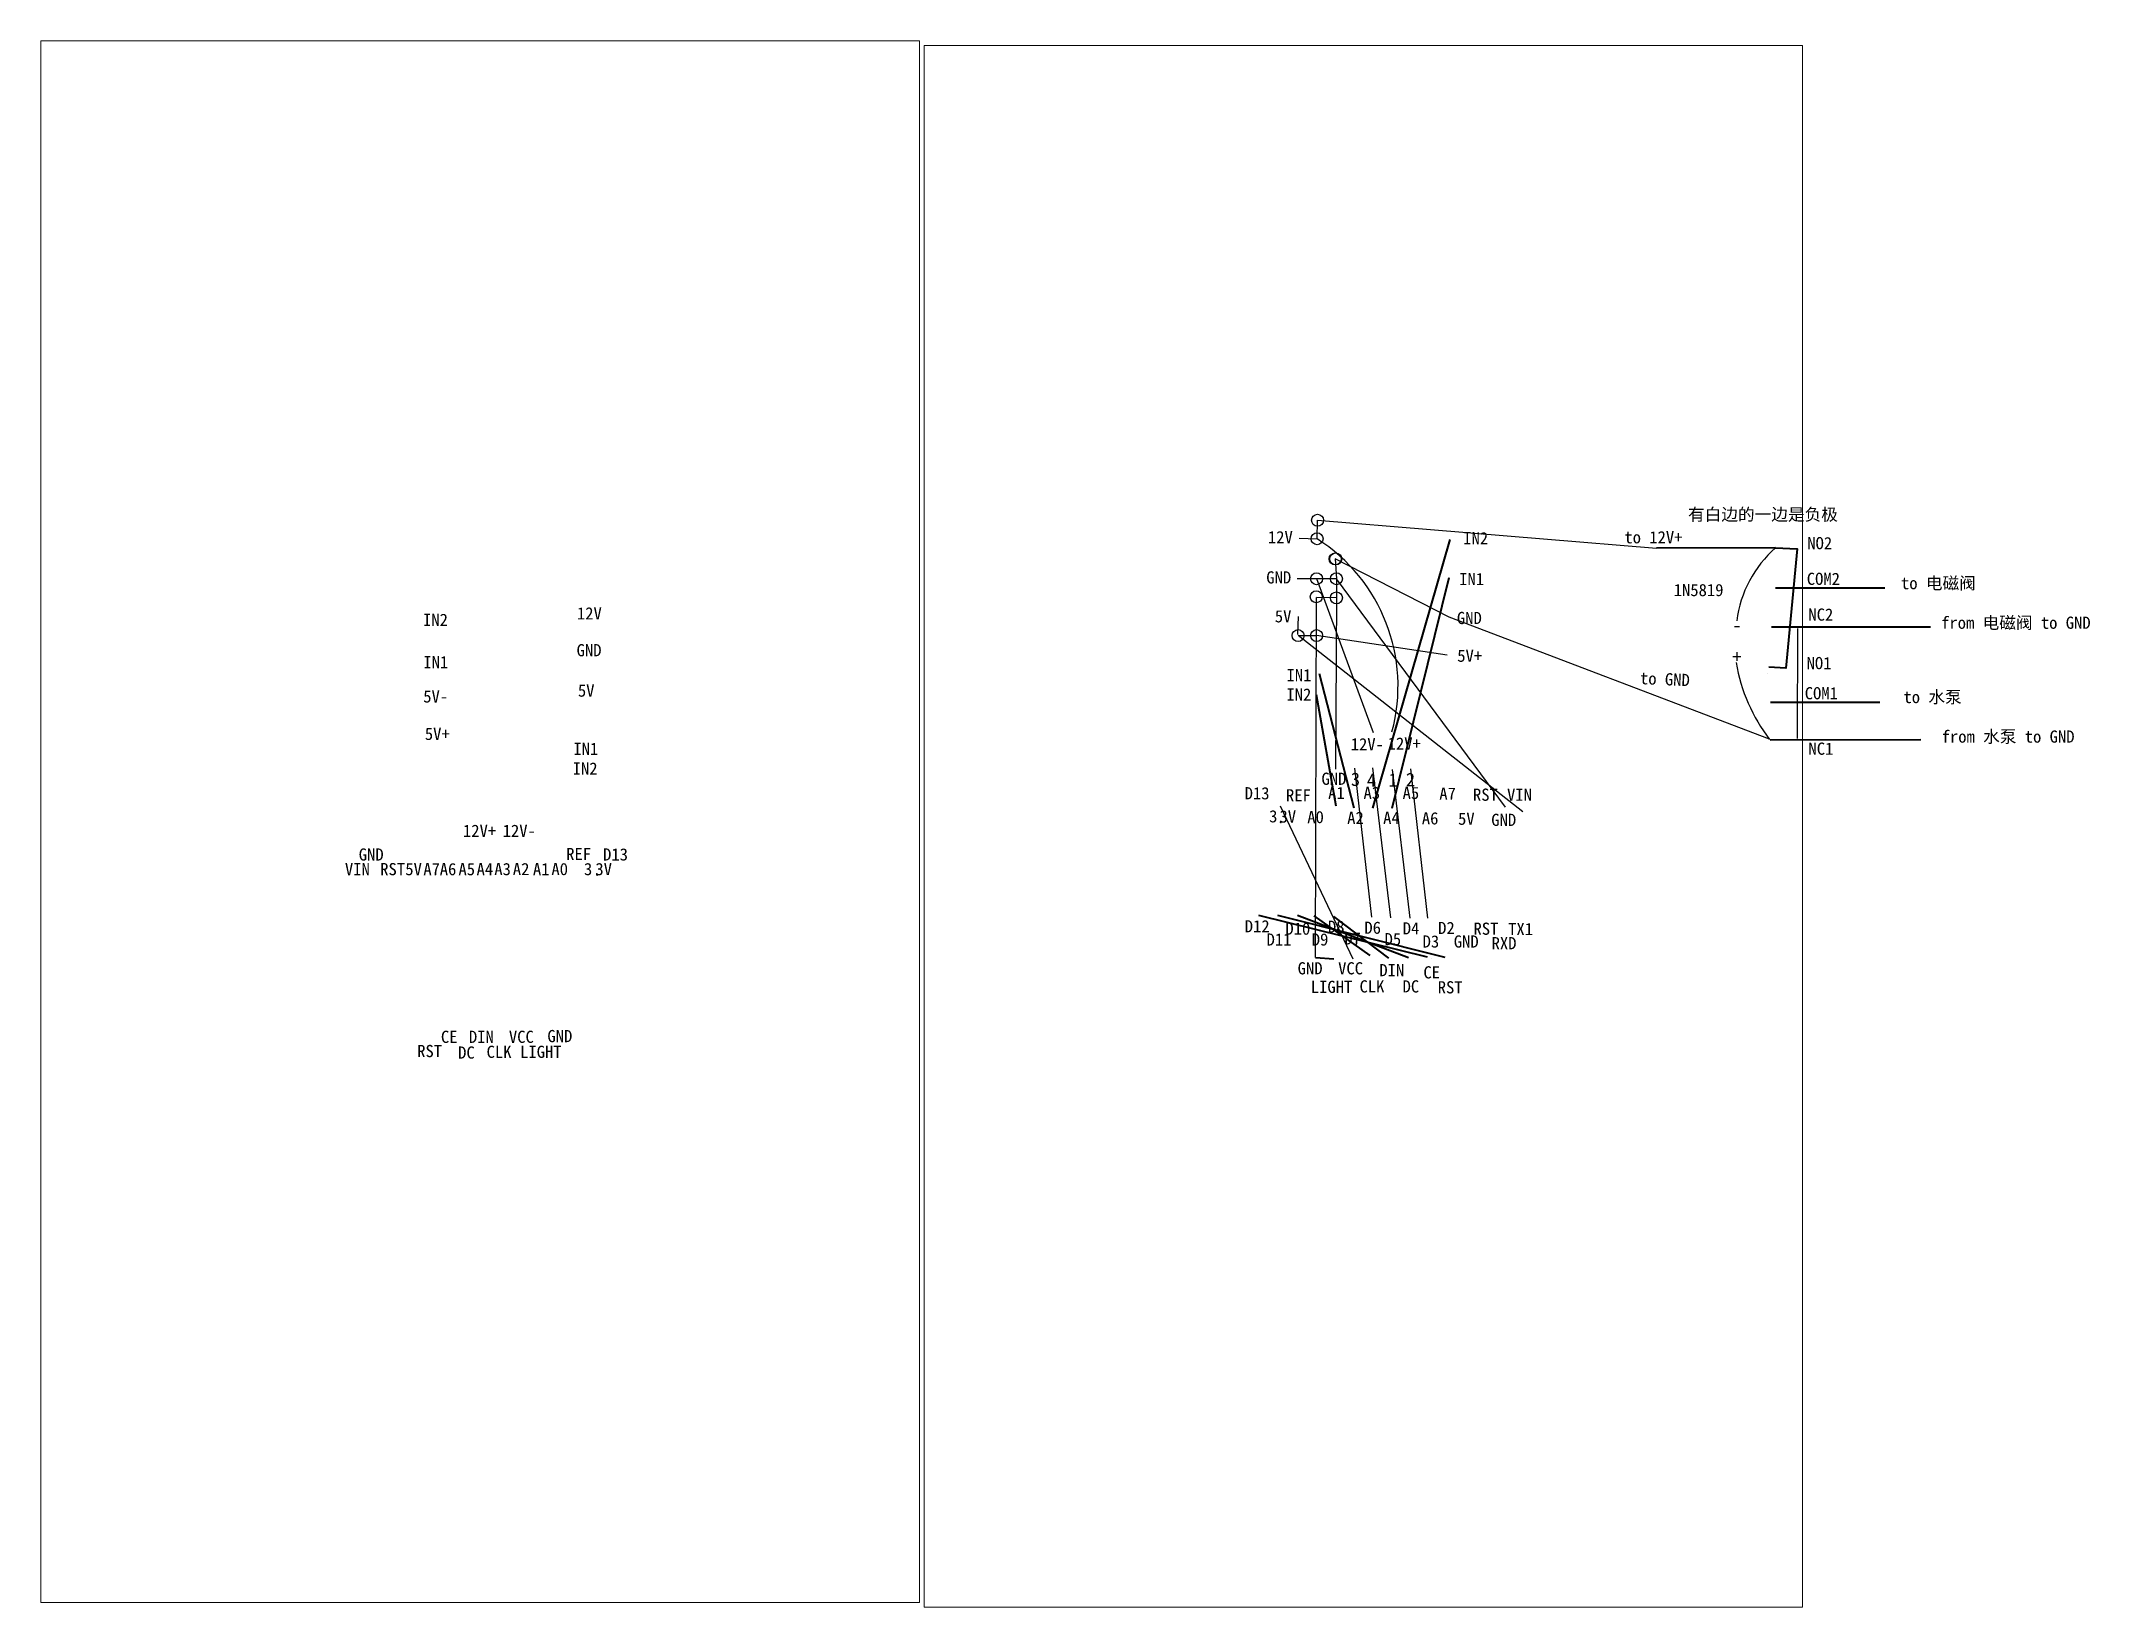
# Model space of a CAD drawing. Header units: millimetres. Extents: x -19023 to -13986, y 11843 to 15694.
import ezdxf

# ---------------------------------------------------------------- set-up
doc = ezdxf.new("R2010")
doc.units = ezdxf.units.MM
doc.layers.get('0').update_dxf_attribs({"lineweight": 0})
doc.layers.add('MiniCADLayer', color=1, linetype='Continuous', lineweight=30, true_color=0xff0000)
doc.styles.add('宋体_txtstyle_30.00_0_0', font='SIMSUN.TTC', dxfattribs={"height": 30})
doc.styles.add('黑体_txtstyle_30.00_0_0', font='SIMHEI.TTF', dxfattribs={"height": 30})
doc.styles.add('黑体_txtstyle_30.00_1_0', font='SIMHEI.TTF', dxfattribs={"height": 30})
doc.styles.add('黑体_txtstyle_3000.00_0_03000', font='SIMHEI.TTF', dxfattribs={"height": 3000})
doc.styles.add('黑体_txtstyle_33.00_0_0', font='SIMHEI.TTF', dxfattribs={"height": 33})
doc.styles.add('黑体_txtstyle_3300.00_0_03300', font='SIMHEI.TTF', dxfattribs={"height": 3300})
picture_1 = doc.add_image_def('image1.jpg', size_in_pixel=(2160, 3840))
picture_2 = doc.add_image_def('image2.jpg', size_in_pixel=(3840, 2160))
picture_3 = doc.add_image_def('image3.jpg', size_in_pixel=(2160, 3840))

msp = doc.modelspace()

# ---------------------------------------------------------------- linework, layer by layer
at = {"layer": 'MiniCADLayer', "color": 2, "ltscale": 13.347353, "true_color": 0xffff00}
for p, q in [((-15886.2, 14469.8), (-15884.9, 14515.2)), ((-15884.9, 14515.2), (-15051.7, 14446.4)), ((-15930.3, 14471.1), (-15886.2, 14469.8))]:
    msp.add_line(p, q, dxfattribs=at)
at = {"layer": 'MiniCADLayer', "color": 140, "lineweight": 40, "ltscale": 19.71955, "true_color": 0x00b0f0}
msp.add_line((-15559.5, 14468), (-15749.9, 13807), dxfattribs=at)
at = {"layer": 'MiniCADLayer', "color": 7, "ltscale": 8.596065}
for p, q in [((-15841.6, 14420.1), (-15838.6, 14371.5)), ((-15887.3, 14371.5), (-15935, 14371.5)), ((-15838.6, 14371.5), (-15887.3, 14371.5)), ((-15838.6, 14371.5), (-15838.6, 14324.3))]:
    msp.add_line(p, q, dxfattribs=at)
at = {"layer": 'MiniCADLayer', "color": 7, "ltscale": 20.471501}
for p, q in [((-15561.3, 14276.6), (-15841.6, 14420.1)), ((-15423.1, 13809.4), (-15838.6, 14371.5)), ((-15889.8, 13440.1), (-15887.8, 14325.3))]:
    msp.add_line(p, q, dxfattribs=at)
at = {"layer": 'MiniCADLayer', "color": 2, "lineweight": 40, "ltscale": 15.745356, "true_color": 0xffff00}
msp.add_line((-14759.1, 14447.4), (-15051.7, 14446.4), dxfattribs=at)
at = {"layer": 'MiniCADLayer', "color": 18, "ltscale": 14.230481, "true_color": 0x000000}
msp.add_line((-15747.2, 13992.3), (-15886.4, 14371.3), dxfattribs=at)
at = {"layer": 'MiniCADLayer', "color": 5, "lineweight": 40, "ltscale": 19.71955}
msp.add_line((-15562.4, 14373.6), (-15702.5, 13806.4), dxfattribs=at)
at = {"layer": 'MiniCADLayer', "color": 7, "ltscale": 6.854085}
msp.add_line((-15838.6, 14324.3), (-15887.8, 14325.3), dxfattribs=at)
at = {"layer": 'MiniCADLayer', "color": 7, "ltscale": 12.2829}
msp.add_line((-15838.5, 14326.5), (-15841.1, 13903.1), dxfattribs=at)
at = {"layer": 'MiniCADLayer', "color": 20, "lineweight": 40, "ltscale": 23.135094, "true_color": 0xef4810}
for p, q in [((-14758.9, 14349), (-14490.6, 14349)), ((-14779.9, 14137.4), (-14779.9, 14137.4)), ((-14771.1, 14067.8), (-14502.7, 14067.8))]:
    msp.add_line(p, q, dxfattribs=at)
at = {"layer": 'MiniCADLayer', "color": 2, "ltscale": 14.732145, "true_color": 0xffff00}
for p, q in [((-15933.5, 14234), (-15932.1, 14278.2)), ((-15932.9, 14231.5), (-15887.3, 14231.5))]:
    msp.add_line(p, q, dxfattribs=at)
at = {"layer": 'MiniCADLayer', "color": 7, "ltscale": 20.597768}
msp.add_line((-14773.5, 13977.2), (-15561.3, 14276.6), dxfattribs=at)
at = {"layer": 'MiniCADLayer', "color": 2, "ltscale": 9.685026, "true_color": 0xffff00}
for p, q in [((-15380.4, 13797.9), (-15932.9, 14231.5)), ((-15566.3, 14183.4), (-15887.3, 14231.5))]:
    msp.add_line(p, q, dxfattribs=at)
at = {"layer": 'MiniCADLayer', "color": 7, "lineweight": 40, "ltscale": 23.135094}
for p, q in [((-14768.9, 14253.2), (-14377.9, 14252.8)), ((-14771.9, 13975.5), (-14401.9, 13976.3))]:
    msp.add_line(p, q, dxfattribs=at)
at = {"layer": 'MiniCADLayer', "color": 7, "ltscale": 20.768709}
msp.add_line((-14704.7, 13978.6), (-14704.4, 14249), dxfattribs=at)
at = {"layer": 'MiniCADLayer', "color": 158, "lineweight": 40, "ltscale": 16.906336, "true_color": 0x002060}
msp.add_line((-15881.1, 14138.7), (-15795.4, 13808.2), dxfattribs=at)
at = {"layer": 'MiniCADLayer', "color": 20, "lineweight": 40, "ltscale": 16.906336, "true_color": 0xef4810}
msp.add_line((-15888.1, 14086.5), (-15839.8, 13813), dxfattribs=at)
at = {"layer": 'MiniCADLayer', "color": 2, "ltscale": 12.611246, "true_color": 0xffff00}
for p, q in [((-15794.1, 13905.2), (-15752, 13538.9)), ((-15749.9, 13906.3), (-15705.8, 13537.7))]:
    msp.add_line(p, q, dxfattribs=at)
at = {"layer": 'MiniCADLayer', "color": 2, "ltscale": 27.808926, "true_color": 0xffff00}
msp.add_line((-15656.2, 13903.8), (-15614.6, 13536.5), dxfattribs=at)
at = {"layer": 'MiniCADLayer', "color": 2, "ltscale": 3.89236, "true_color": 0xffff00}
msp.add_line((-15701.7, 13902.5), (-15658.4, 13536.5), dxfattribs=at)
at = {"layer": 'MiniCADLayer', "color": 2, "ltscale": 26.902851, "true_color": 0xffff00}
msp.add_line((-15977.1, 13812.8), (-15798, 13436.4), dxfattribs=at)
at = {"layer": 'MiniCADLayer', "color": 114, "lineweight": 40, "ltscale": 13.59045, "true_color": 0x00b050}
for p, q in [((-15615, 13440.8), (-16029, 13543.1)), ((-15661.5, 13439), (-15934, 13543.6))]:
    msp.add_line(p, q, dxfattribs=at)
at = {"layer": 'MiniCADLayer', "color": 18, "lineweight": 40, "ltscale": 13.59045, "true_color": 0x000000}
msp.add_line((-15571.5, 13440.2), (-15982.6, 13543.1), dxfattribs=at)
at = {"layer": 'MiniCADLayer', "color": 114, "lineweight": 40, "ltscale": 6.990972, "true_color": 0x00b050}
for p, q in [((-15755.7, 13445), (-15893.1, 13542.7)), ((-15709.8, 13438.4), (-15845, 13540.6))]:
    msp.add_line(p, q, dxfattribs=at)
at = {"layer": 'MiniCADLayer', "color": 73, "lineweight": 40, "ltscale": 9.249432, "true_color": 0x92d050}
msp.add_line((-15844.9, 13435.9), (-15890, 13439.1), dxfattribs=at)
at = {"layer": 'MiniCADLayer', "color": 18, "lineweight": 30, "ltscale": 13.59045, "true_color": 0x000000}
msp.add_line((-15604.4, 13436.7), (-15604.4, 13436.7), dxfattribs=at)
at = {"layer": 'MiniCADLayer', "color": 12, "lineweight": 40, "ltscale": 23.135094, "true_color": 0xc00000}
msp.add_lwpolyline([(-14759.1, 14447.4), (-14705.8, 14445.1), (-14733.6, 14151.3), (-14775.2, 14153.6)], dxfattribs=at)
at = {"layer": 'MiniCADLayer', "color": 2, "ltscale": 13.347353, "true_color": 0xffff00}
for centre in [(-15884.9, 14515.2), (-15886.2, 14469.8), (-15841.6, 14420.1), (-15840.1, 14420.1), (-15887.3, 14371.5), (-15838.6, 14371.5), (-15888, 14327), (-15838.6, 14324.3), (-15932.9, 14231.5), (-15887.3, 14231.5)]:
    msp.add_circle(centre, 14.7, dxfattribs=at)
at = {"layer": 'MiniCADLayer', "color": 18, "ltscale": 16.250937, "true_color": 0x000000}
msp.add_arc((-16117.3, 14106.9), 430.2, 344.9066, 57.5047, dxfattribs=at)
at = {"layer": 'MiniCADLayer', "color": 158, "ltscale": 8.480901, "true_color": 0x002060}
for centre, radius, start, end in [((-14566.1, 14229.6), 291, 131.5355, 172.4414), ((-14435.8, 14235.6), 426, 189.5213, 217.5656)]:
    msp.add_arc(centre, radius, start, end, dxfattribs=at)

# ---------------------------------------------------------------- texts
at = {"layer": 'MiniCADLayer', "color": 7, "ltscale": 14.293568, "insert": (-14974.1, 14544.5), "char_height": 30, "attachment_point": 1, "style": '宋体_txtstyle_30.00_0_0'}
msp.add_mtext('有白边的一边是负极', dxfattribs=at)
at = {"layer": 'MiniCADLayer', "color": 2, "ltscale": 13.25947, "true_color": 0xffff00, "char_height": 30, "attachment_point": 1, "style": '黑体_txtstyle_3000.00_0_03000'}
for s, insert in [('12V', (-16007, 14488.6)), ('GND', (-16010.9, 14389.7)), ('12V', (-17705.7, 14301.2)), ('5V', (-15990, 14294.1)), ('GND', (-17706.4, 14210.7)), ('5V', (-17703.3, 14111.4)), ('IN1', (-15961.2, 14149.4)), ('IN2', (-15961.5, 14101.6)), ('IN1', (-17714.4, 13968.3)), ('IN2', (-17716.1, 13919.7))]:
    msp.add_mtext(s, dxfattribs=dict(at, insert=insert))
at = {"layer": 'MiniCADLayer', "color": 2, "ltscale": 12.277287, "true_color": 0xffff00, "char_height": 30, "attachment_point": 1}
for s, insert, style in [('IN2', (-15526.8, 14486), '黑体_txtstyle_3000.00_0_03000'), ('IN1', (-15536.7, 14385.7), '黑体_txtstyle_3000.00_0_03000'), ('IN2', (-18084, 14285.4), '黑体_txtstyle_3000.00_0_03000'), ('GND', (-15542.3, 14289.9), '黑体_txtstyle_30.00_0_0'), ('IN1', (-18083.2, 14181.4), '黑体_txtstyle_3000.00_0_03000'), ('5V+', (-15541.5, 14197.1), '黑体_txtstyle_3000.00_0_03000'), ('5V-', (-18083.5, 14097), '黑体_txtstyle_3000.00_0_03000'), ('5V+', (-18079.6, 14004.9), '黑体_txtstyle_3000.00_0_03000')]:
    msp.add_mtext(s, dxfattribs=dict(at, insert=insert, style=style))
at = {"layer": 'MiniCADLayer', "color": 2, "lineweight": 40, "ltscale": 15.745356, "true_color": 0xffff00, "insert": (-15130.6, 14488.4), "char_height": 30, "attachment_point": 1, "style": '黑体_txtstyle_3000.00_0_03000'}
msp.add_mtext('to 12V+', dxfattribs=at)
at = {"layer": 'MiniCADLayer', "color": 2, "lineweight": 40, "ltscale": 23.135094, "true_color": 0xffff00, "char_height": 30, "attachment_point": 1}
for s, insert, style in [('NO2', (-14681, 14474), '黑体_txtstyle_30.00_0_0'), ('COM2', (-14682.2, 14386.2), '黑体_txtstyle_3000.00_0_03000'), ('to 电磁阀', (-14450.6, 14375.6), '黑体_txtstyle_3000.00_0_03000'), ('NC2', (-14678.3, 14298.3), '黑体_txtstyle_3000.00_0_03000'), ('from 电磁阀 to GND', (-14352, 14278.3), '黑体_txtstyle_3000.00_0_03000'), ('NO1', (-14682.7, 14179), '黑体_txtstyle_3000.00_0_03000'), ('COM1', (-14687.2, 14104.9), '黑体_txtstyle_3000.00_0_03000'), ('to 水泵', (-14444.5, 14095.6), '黑体_txtstyle_3000.00_0_03000'), ('NC1', (-14678.1, 13968.5), '黑体_txtstyle_3000.00_0_03000'), ('from 水泵 to GND', (-14350.7, 13998.3), '黑体_txtstyle_3000.00_0_03000')]:
    msp.add_mtext(s, dxfattribs=dict(at, insert=insert, style=style))
at = {"layer": 'MiniCADLayer', "color": 2, "lineweight": 40, "ltscale": 11.254856, "true_color": 0xffff00, "insert": (-15009.4, 14358.6), "char_height": 30, "attachment_point": 1, "style": '黑体_txtstyle_3000.00_0_03000'}
msp.add_mtext('1N5819', dxfattribs=at)
at = {"layer": 'MiniCADLayer', "color": 7, "ltscale": 6.570103, "char_height": 33, "attachment_point": 1, "style": '黑体_txtstyle_3300.00_0_03300'}
for s, insert in [('-', (-14865.1, 14273.6)), ('+', (-14865.2, 14196.5))]:
    msp.add_mtext(s, dxfattribs=dict(at, insert=insert))
at = {"layer": 'MiniCADLayer', "color": 7, "lineweight": 40, "ltscale": 15.745356, "insert": (-15091.4, 14142.3), "char_height": 30, "attachment_point": 1, "rotation": 357.4934, "style": '黑体_txtstyle_3000.00_0_03000'}
msp.add_mtext('to GND', dxfattribs=at)
at = {"layer": 'MiniCADLayer', "color": 2, "ltscale": 21.041113, "true_color": 0xffff00, "char_height": 30, "attachment_point": 1}
for s, insert, style in [('12V-', (-15803.4, 13979.4), '黑体_txtstyle_3000.00_0_03000'), ('12V+', (-15712.6, 13981.1), '黑体_txtstyle_30.00_0_0'), ('12V+', (-17985.8, 13766.7), '黑体_txtstyle_30.00_0_0'), ('12V-', (-17888.2, 13766.7), '黑体_txtstyle_3000.00_0_03000')]:
    msp.add_mtext(s, dxfattribs=dict(at, insert=insert, style=style))
at = {"layer": 'MiniCADLayer', "color": 2, "ltscale": 33.615541, "true_color": 0xffff00, "char_height": 30, "attachment_point": 1, "style": '黑体_txtstyle_30.00_1_0'}
for insert in [(-16064.2, 13858.9), (-17641.4, 13708.5)]:
    msp.add_mtext('D13', dxfattribs=dict(at, insert=insert))
at = {"layer": 'MiniCADLayer', "color": 2, "ltscale": 8.835248, "true_color": 0xffff00, "char_height": 30, "attachment_point": 1, "style": '黑体_txtstyle_3000.00_0_03000'}
for s, insert in [('REF', (-15962.6, 13853.9)), ('GND', (-15875.3, 13894.6)), ('A1', (-15858.9, 13859.7)), ('A3', (-15772, 13859.8)), ('A5', (-15675.9, 13859.7)), ('A7', (-15585.6, 13858)), ('RST', (-15502.8, 13855.3)), ('VIN', (-15419.1, 13855.3)), ('A0', (-15910.2, 13800.3)), ('A2', (-15812.1, 13798.4)), ('A4', (-15723.7, 13798.3)), ('A6', (-15628.6, 13797.3)), ('5V', (-15539.5, 13796.3)), ('GND', (-15457.8, 13793.5)), ('GND', (-18242, 13708.3)), ('REF', (-17732.1, 13709.5)), ('VIN', (-18276, 13672.3)), ('RST', (-18189.3, 13672.3)), ('5V', (-18127.6, 13672.3)), ('A7', (-18083.2, 13672.3)), ('A6', (-18042.9, 13672.3)), ('A5', (-17996.9, 13672.3)), ('A4', (-17952.4, 13672.3)), ('A3', (-17908.8, 13672.5)), ('A2', (-17863.3, 13672.5)), ('A1', (-17813.8, 13672.3)), ('A0', (-17768.4, 13672.5))]:
    msp.add_mtext(s, dxfattribs=dict(at, insert=insert))
at = {"layer": 'MiniCADLayer', "color": 2, "ltscale": 14.709757, "true_color": 0xffff00, "char_height": 33, "attachment_point": 1}
for s, insert, style in [('3', (-15802.9, 13894.8), '黑体_txtstyle_33.00_0_0'), ('4^M^J', (-15763.6, 13892.7), '黑体_txtstyle_3300.00_0_03300'), ('1', (-15710.7, 13892.7), '黑体_txtstyle_3300.00_0_03300'), ('2', (-15667.6, 13894.1), '黑体_txtstyle_3300.00_0_03300')]:
    msp.add_mtext(s, dxfattribs=dict(at, insert=insert, style=style))
at = {"layer": 'MiniCADLayer', "color": 2, "ltscale": 18.161431, "true_color": 0xffff00, "char_height": 30, "attachment_point": 1}
for s, insert, style in [('3', (-16004, 13802.3), '黑体_txtstyle_3000.00_0_03000'), ('.', (-15985.5, 13800.4), '黑体_txtstyle_3000.00_0_03000'), ('3V', (-15978.5, 13801.7), '黑体_txtstyle_30.00_0_0'), ('3', (-17688.4, 13672.5), '黑体_txtstyle_3000.00_0_03000'), ('3V', (-17660.3, 13672.5), '黑体_txtstyle_30.00_0_0'), ('.', (-17666.4, 13671.2), '黑体_txtstyle_3000.00_0_03000')]:
    msp.add_mtext(s, dxfattribs=dict(at, insert=insert, style=style))
at = {"layer": 'MiniCADLayer', "color": 2, "ltscale": 11.129867, "true_color": 0xffff00, "char_height": 30, "attachment_point": 1}
for s, insert, style in [('D12', (-16063.9, 13531.8), '黑体_txtstyle_3000.00_0_03000'), ('D10', (-15964, 13526), '黑体_txtstyle_3000.00_0_03000'), ('D8', (-15859.5, 13530.8), '黑体_txtstyle_3000.00_0_03000'), ('D7', (-15819.1, 13501.8), '黑体_txtstyle_3000.00_0_03000'), ('D6', (-15769.8, 13528.3), '黑体_txtstyle_3000.00_0_03000'), ('D5', (-15720.2, 13500.2), '黑体_txtstyle_3000.00_0_03000'), ('D4', (-15675.4, 13526.7), '黑体_txtstyle_3000.00_0_03000'), ('D2', (-15588.5, 13527.7), '黑体_txtstyle_3000.00_0_03000'), ('RST', (-15501.6, 13525.8), '黑体_txtstyle_3000.00_0_03000'), ('TX1', (-15416.4, 13525), '黑体_txtstyle_3000.00_0_03000'), ('D11', (-16010.3, 13499.3), '黑体_txtstyle_3000.00_0_03000'), ('D9', (-15899.1, 13499.4), '黑体_txtstyle_3000.00_0_03000'), ('D3', (-15626.7, 13494.5), '黑体_txtstyle_3000.00_0_03000'), ('GND', (-15550, 13494.4), '黑体_txtstyle_30.00_0_0'), ('RXD', (-15457.1, 13490.2), '黑体_txtstyle_3000.00_0_03000'), ('GND', (-15933.8, 13428.5), '黑体_txtstyle_3000.00_0_03000'), ('VCC', (-15834.4, 13428.5), '黑体_txtstyle_3000.00_0_03000'), ('DIN', (-15733, 13424), '黑体_txtstyle_3000.00_0_03000'), ('CE', (-15624.7, 13418.5), '黑体_txtstyle_3000.00_0_03000'), ('LIGHT', (-15901.5, 13382.8), '黑体_txtstyle_3000.00_0_03000'), ('CLK', (-15781.7, 13384), '黑体_txtstyle_3000.00_0_03000'), ('DC', (-15675.9, 13384), '黑体_txtstyle_3000.00_0_03000'), ('RST', (-15589.5, 13381.7), '黑体_txtstyle_3000.00_0_03000'), ('CE', (-18040, 13260), '黑体_txtstyle_3000.00_0_03000'), ('DIN', (-17971.2, 13260), '黑体_txtstyle_3000.00_0_03000'), ('VCC', (-17872.9, 13260), '黑体_txtstyle_3000.00_0_03000'), ('GND', (-17778.2, 13261.8), '黑体_txtstyle_3000.00_0_03000'), ('RST', (-18098.4, 13225), '黑体_txtstyle_3000.00_0_03000'), ('DC', (-17997.7, 13221.3), '黑体_txtstyle_3000.00_0_03000')]:
    msp.add_mtext(s, dxfattribs=dict(at, insert=insert, style=style))
at = {"layer": 'MiniCADLayer', "color": 18, "ltscale": 11.129867, "true_color": 0x000000, "char_height": 30, "attachment_point": 1, "style": '黑体_txtstyle_3000.00_0_03000'}
for s, insert in [('CLK', (-17927.8, 13223.1)), ('LIGHT', (-17845.3, 13223.1))]:
    msp.add_mtext(s, dxfattribs=dict(at, insert=insert))

# ---------------------------------------------------------------- pictures from other files: only their frames are drawn
image = msp.add_image(picture_1, insert=(-19023.2, 11853.8), size_in_units=(2160, 3840))
image = msp.add_image(picture_2, insert=(-14692.4, 11842.8), size_in_units=(3840, 2160), rotation=90)
image = msp.add_image(picture_3, insert=(-16852.4, 11842.8), size_in_units=(2160, 3840))

doc.saveas('drawing.dxf')
